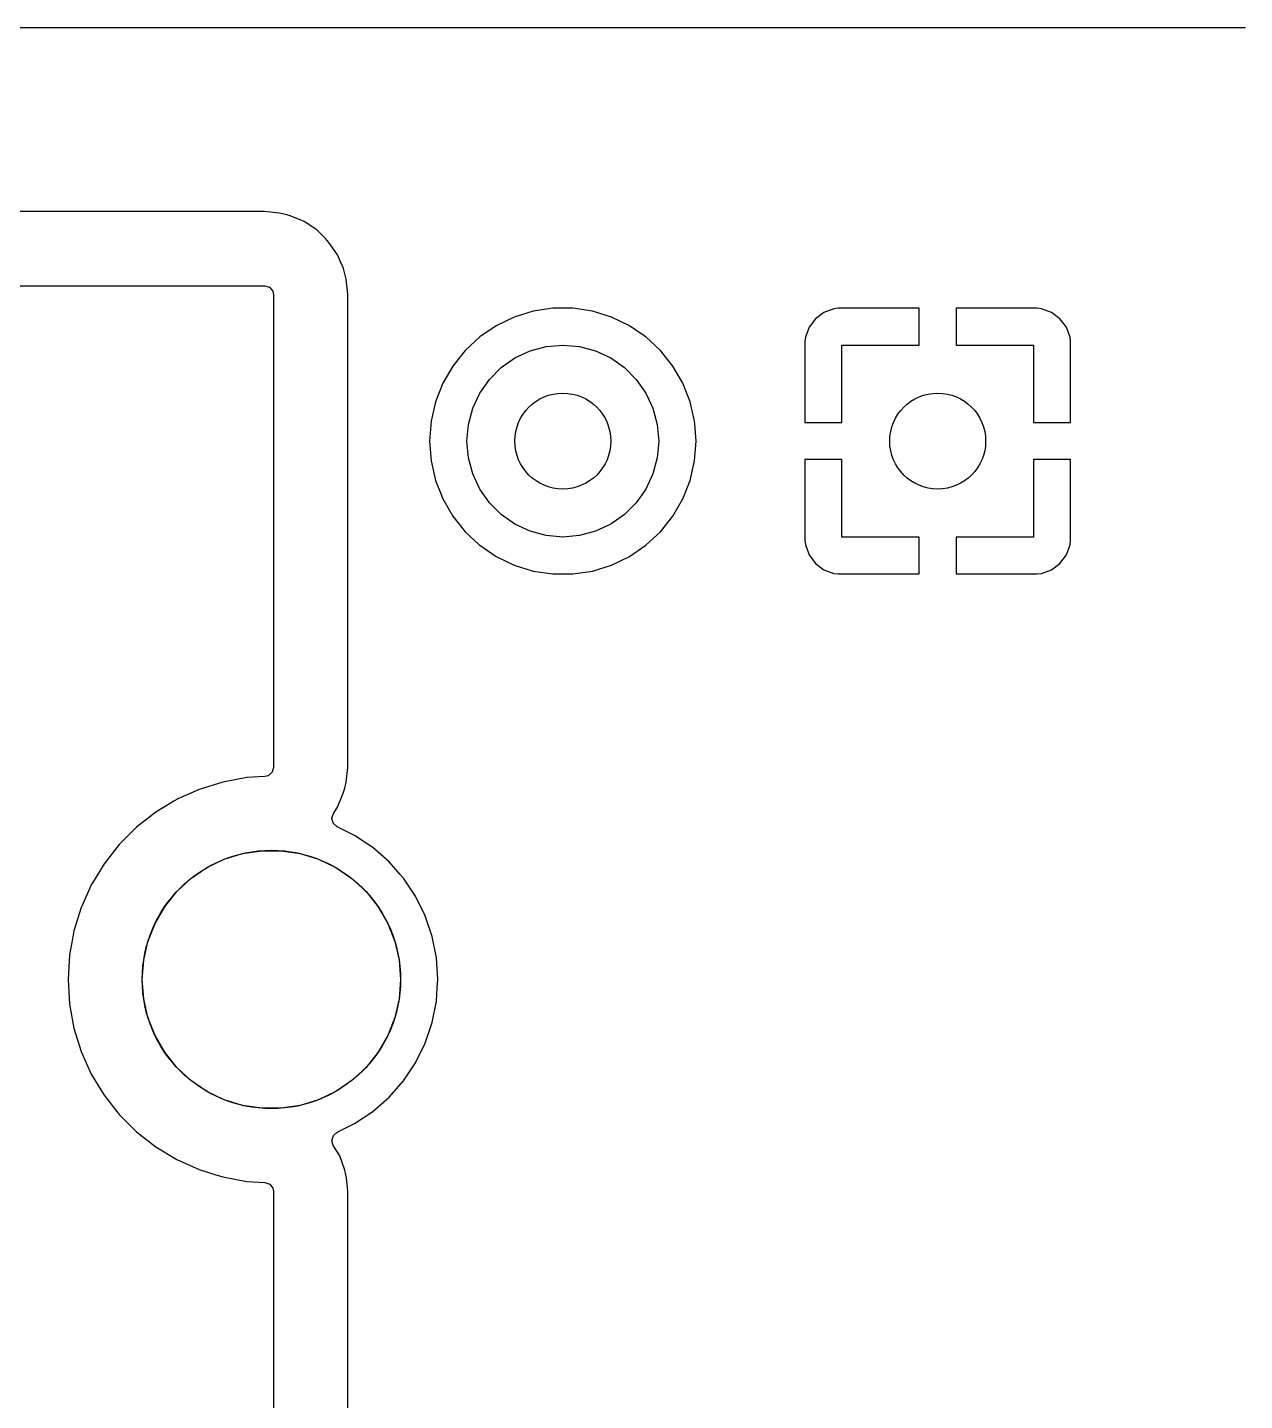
# Model space of a CAD drawing. Extents: x 2.85 to 10.26, y -4.55 to -2.42.
# Drawn here: x 4.672 to 5.321, y -3.154 to -2.421 of the extents above; entities that cross this region are included whole.
import ezdxf

# ---------------------------------------------------------------- set-up
doc = ezdxf.new("R2010")
doc.units = 0
doc.header["$MEASUREMENT"] = 0
doc.layers.add('BLACK', color=7, linetype='CONTINUOUS')

msp = doc.modelspace()

# ---------------------------------------------------------------- linework, layer by layer
at = {"layer": 'BLACK', "linetype": 'CONTINUOUS'}
for p, q in [((3.84346, -2.42128), (5.32167, -2.42128)), ((4.79827, -2.51947), (4.58609, -2.51947)), ((4.80624, -2.52028), (4.79827, -2.51947)), ((4.79827, -2.51947), (4.79827, -2.51947)), ((4.80942, -2.52107), (4.80624, -2.52028)), ((4.80624, -2.52028), (4.80624, -2.52028)), ((4.80624, -2.52028), (4.80624, -2.52028)), ((4.81206, -2.52185), (4.80942, -2.52107)), ((4.80942, -2.52107), (4.80942, -2.52107)), ((4.80942, -2.52107), (4.80942, -2.52107)), ((4.81948, -2.52487), (4.81206, -2.52185)), ((4.81206, -2.52185), (4.81206, -2.52185)), ((4.82614, -2.52932), (4.81948, -2.52487)), ((4.81948, -2.52487), (4.81948, -2.52487)), ((4.83082, -2.53391), (4.82614, -2.52932)), ((4.82614, -2.52932), (4.82614, -2.52932)), ((4.83263, -2.53599), (4.83082, -2.53391)), ((4.83723, -2.54254), (4.83263, -2.53599)), ((4.83263, -2.53599), (4.83263, -2.53599)), ((4.83263, -2.53599), (4.83263, -2.53599)), ((4.84042, -2.54988), (4.83723, -2.54254)), ((4.83723, -2.54254), (4.83723, -2.54254)), ((4.83723, -2.54254), (4.83723, -2.54254)), ((4.84139, -2.55349), (4.84042, -2.54988)), ((4.84183, -2.55552), (4.84139, -2.55349)), ((4.84273, -2.56348), (4.84183, -2.55552)), ((4.58609, -2.55906), (4.79827, -2.55906)), ((4.79827, -2.55906), (4.80091, -2.55983)), ((4.80091, -2.55983), (4.80271, -2.56191)), ((4.80271, -2.56191), (4.80315, -2.56394)), ((4.84274, -2.56394), (4.84273, -2.56348)), ((4.80315, -2.56394), (4.80315, -2.81598)), ((4.84274, -2.64193), (4.84274, -2.56394)), ((4.93151, -2.57576), (4.92194, -2.58037)), ((4.94166, -2.57263), (4.93151, -2.57576)), ((4.95217, -2.57104), (4.94166, -2.57263)), ((4.94166, -2.57263), (4.94166, -2.57263)), ((4.96279, -2.57104), (4.95217, -2.57104)), ((4.95217, -2.57104), (4.95217, -2.57104)), ((4.9733, -2.57263), (4.96279, -2.57104)), ((4.96279, -2.57104), (4.96279, -2.57104)), ((4.98345, -2.57576), (4.9733, -2.57263)), ((4.9733, -2.57263), (4.9733, -2.57263)), ((4.99302, -2.58037), (4.98345, -2.57576)), ((4.98345, -2.57576), (4.98345, -2.57576)), ((5.09224, -2.57669), (5.08884, -2.58122)), ((5.09677, -2.57329), (5.09224, -2.57669)), ((5.09224, -2.57669), (5.09224, -2.57669)), ((5.10207, -2.57132), (5.09677, -2.57329)), ((5.09677, -2.57329), (5.09677, -2.57329)), ((5.10442, -2.57106), (5.10207, -2.57132)), ((5.10207, -2.57132), (5.10207, -2.57132)), ((5.14764, -2.57106), (5.10442, -2.57106)), ((5.14764, -2.59075), (5.14764, -2.57106)), ((5.21055, -2.57106), (5.16732, -2.57106)), ((5.16732, -2.57106), (5.16732, -2.59075)), ((5.21289, -2.57132), (5.21055, -2.57106)), ((5.21289, -2.57132), (5.21289, -2.57132)), ((5.21819, -2.57329), (5.21289, -2.57132)), ((5.22272, -2.57669), (5.21819, -2.57329)), ((5.21819, -2.57329), (5.21819, -2.57329)), ((5.22612, -2.58122), (5.22272, -2.57669)), ((5.22272, -2.57669), (5.22272, -2.57669)), ((4.92194, -2.58037), (4.91316, -2.58635)), ((4.99876, -2.58428), (4.99302, -2.58037)), ((4.99302, -2.58037), (4.99302, -2.58037)), ((4.99302, -2.58037), (4.99302, -2.58037)), ((4.99302, -2.58037), (4.99302, -2.58037)), ((5.0018, -2.58635), (4.99876, -2.58428)), ((5.08884, -2.58122), (5.08687, -2.58652)), ((5.08884, -2.58122), (5.08884, -2.58122)), ((5.22809, -2.58652), (5.22612, -2.58122)), ((5.22612, -2.58122), (5.22612, -2.58122)), ((4.91316, -2.58635), (4.90537, -2.59358)), ((4.93998, -2.59383), (4.94859, -2.59153)), ((4.94859, -2.59153), (4.95748, -2.59075)), ((4.95748, -2.59075), (4.96637, -2.59153)), ((4.96637, -2.59153), (4.97499, -2.59383)), ((5.00451, -2.58886), (5.0018, -2.58635)), ((5.00959, -2.59358), (5.00451, -2.58886)), ((5.08687, -2.58652), (5.08661, -2.58886)), ((5.08661, -2.58886), (5.08661, -2.63209)), ((5.08687, -2.58652), (5.08687, -2.58652)), ((5.1063, -2.63209), (5.1063, -2.59075)), ((5.1063, -2.59075), (5.14764, -2.59075)), ((5.16732, -2.59075), (5.20866, -2.59075)), ((5.20866, -2.59075), (5.20866, -2.63209)), ((5.22835, -2.58886), (5.22809, -2.58652)), ((5.22809, -2.58652), (5.22809, -2.58652)), ((5.22835, -2.58887), (5.22835, -2.58886)), ((5.22835, -2.63209), (5.22835, -2.58887)), ((4.90537, -2.59358), (4.89875, -2.60189)), ((4.92458, -2.60272), (4.93189, -2.5976)), ((4.93189, -2.5976), (4.93998, -2.59383)), ((4.97499, -2.59383), (4.98307, -2.5976)), ((4.98307, -2.5976), (4.99038, -2.60272)), ((5.01621, -2.60189), (5.00959, -2.59358)), ((5.00959, -2.59358), (5.00959, -2.59358)), ((5.00959, -2.59358), (5.00959, -2.59358)), ((4.89875, -2.60189), (4.89344, -2.61109)), ((4.91827, -2.60903), (4.92458, -2.60272)), ((4.99038, -2.60272), (4.99669, -2.60903)), ((5.02153, -2.61109), (5.01621, -2.60189)), ((4.89344, -2.61109), (4.88955, -2.62098)), ((4.89344, -2.61109), (4.89344, -2.61109)), ((4.91316, -2.61634), (4.91827, -2.60903)), ((4.99669, -2.60903), (5.0018, -2.61634)), ((5.02541, -2.62098), (5.02153, -2.61109)), ((4.88955, -2.62098), (4.88719, -2.63133)), ((4.88955, -2.62098), (4.88955, -2.62098)), ((4.90939, -2.62442), (4.91316, -2.61634)), ((5.0018, -2.61634), (5.00557, -2.62442)), ((5.02777, -2.63133), (5.02541, -2.62098)), ((4.90708, -2.63304), (4.90939, -2.62442)), ((5.00557, -2.62442), (5.00788, -2.63304)), ((4.88719, -2.63133), (4.8864, -2.64193)), ((4.9063, -2.64193), (4.90708, -2.63304)), ((5.00788, -2.63304), (5.00866, -2.64193)), ((5.02788, -2.63279), (5.02777, -2.63133)), ((5.02856, -2.64193), (5.02788, -2.63279)), ((5.08661, -2.63209), (5.1063, -2.63209)), ((5.20866, -2.63209), (5.22835, -2.63209)), ((4.84274, -2.81598), (4.84274, -2.64193)), ((4.8864, -2.64193), (4.88719, -2.65252)), ((4.8864, -2.64193), (4.8864, -2.64193)), ((4.90708, -2.65082), (4.9063, -2.64193)), ((5.00866, -2.64193), (5.00788, -2.65082)), ((5.02809, -2.64825), (5.02856, -2.64193)), ((5.02856, -2.64193), (5.02856, -2.64193)), ((4.90939, -2.65943), (4.90708, -2.65082)), ((5.00788, -2.65082), (5.00557, -2.65943)), ((5.02777, -2.65252), (5.02809, -2.64825)), ((4.88719, -2.65252), (4.88955, -2.66288)), ((5.02541, -2.66288), (5.02777, -2.65252)), ((5.08661, -2.65177), (5.08661, -2.69499)), ((5.1063, -2.65177), (5.08661, -2.65177)), ((5.1063, -2.69311), (5.1063, -2.65177)), ((5.22835, -2.65177), (5.20866, -2.65177)), ((5.20866, -2.65177), (5.20866, -2.69311)), ((5.22835, -2.69499), (5.22835, -2.65177)), ((4.88955, -2.66288), (4.88955, -2.66288)), ((4.88955, -2.66288), (4.89253, -2.67045)), ((4.91316, -2.66752), (4.90939, -2.65943)), ((5.00557, -2.65943), (5.0018, -2.66752)), ((5.02153, -2.67277), (5.02541, -2.66288)), ((4.89253, -2.67045), (4.89344, -2.67277)), ((4.89344, -2.67277), (4.89875, -2.68197)), ((4.91827, -2.67483), (4.91316, -2.66752)), ((5.0018, -2.66752), (4.99669, -2.67483)), ((5.01621, -2.68197), (5.02153, -2.67277)), ((4.92458, -2.68114), (4.91827, -2.67483)), ((4.99669, -2.67483), (4.99038, -2.68114)), ((4.89875, -2.68197), (4.90148, -2.6854)), ((4.90148, -2.6854), (4.90537, -2.69028)), ((4.93189, -2.68625), (4.92458, -2.68114)), ((4.93998, -2.69002), (4.93189, -2.68625)), ((4.98307, -2.68625), (4.97499, -2.69002)), ((4.99038, -2.68114), (4.98307, -2.68625)), ((5.00959, -2.69028), (5.01621, -2.68197)), ((4.90537, -2.69028), (4.91272, -2.6971)), ((4.94859, -2.69233), (4.93998, -2.69002)), ((4.95748, -2.69311), (4.94859, -2.69233)), ((4.96637, -2.69233), (4.95748, -2.69311)), ((4.97499, -2.69002), (4.96637, -2.69233)), ((5.0018, -2.69751), (5.00784, -2.6919)), ((5.00784, -2.6919), (5.00959, -2.69028)), ((5.00959, -2.69028), (5.00959, -2.69028)), ((5.00959, -2.69028), (5.00959, -2.69028)), ((5.08661, -2.69499), (5.08687, -2.69734)), ((5.14764, -2.69311), (5.1063, -2.69311)), ((5.14764, -2.7128), (5.14764, -2.69311)), ((5.20866, -2.69311), (5.16732, -2.69311)), ((5.16732, -2.69311), (5.16732, -2.7128)), ((5.22809, -2.69734), (5.22835, -2.69499)), ((5.22835, -2.69499), (5.22835, -2.69499)), ((4.91272, -2.6971), (4.91316, -2.69751)), ((4.91316, -2.69751), (4.92194, -2.70349)), ((4.99302, -2.70349), (5.0018, -2.69751)), ((5.08687, -2.69734), (5.08687, -2.69734)), ((5.08687, -2.69734), (5.08884, -2.70264)), ((5.08884, -2.70264), (5.08884, -2.70264)), ((5.08884, -2.70264), (5.09224, -2.70717)), ((5.22272, -2.70717), (5.22612, -2.70264)), ((5.22612, -2.70264), (5.22809, -2.69734)), ((5.22612, -2.70264), (5.22612, -2.70264)), ((5.22809, -2.69734), (5.22809, -2.69734)), ((4.92194, -2.70349), (4.93151, -2.7081)), ((4.93151, -2.7081), (4.94166, -2.71123)), ((4.9733, -2.71123), (4.98345, -2.7081)), ((4.98345, -2.7081), (4.99302, -2.70349)), ((5.09224, -2.70717), (5.09224, -2.70717)), ((5.09224, -2.70717), (5.09677, -2.71056)), ((5.21819, -2.71056), (5.22272, -2.70717)), ((5.22272, -2.70717), (5.22272, -2.70717)), ((4.94166, -2.71123), (4.94166, -2.71123)), ((4.94166, -2.71123), (4.94166, -2.71123)), ((4.94166, -2.71123), (4.95217, -2.71281)), ((4.95217, -2.71281), (4.95217, -2.71281)), ((4.95217, -2.71281), (4.95217, -2.71281)), ((4.95217, -2.71281), (4.95217, -2.71281)), ((4.95217, -2.71281), (4.96279, -2.71281)), ((4.96279, -2.71281), (4.9733, -2.71123)), ((4.96279, -2.71281), (4.96279, -2.71281)), ((4.96279, -2.71281), (4.96279, -2.71281)), ((4.9733, -2.71123), (4.9733, -2.71123)), ((4.9733, -2.71123), (4.9733, -2.71123)), ((5.09677, -2.71056), (5.09677, -2.71057)), ((5.09677, -2.71057), (5.10207, -2.71254)), ((5.10207, -2.71254), (5.10207, -2.71254)), ((5.10207, -2.71254), (5.10442, -2.7128)), ((5.10442, -2.7128), (5.10442, -2.7128)), ((5.10442, -2.7128), (5.14764, -2.7128)), ((5.16732, -2.7128), (5.21054, -2.7128)), ((5.21054, -2.7128), (5.21055, -2.7128)), ((5.21055, -2.7128), (5.21289, -2.71254)), ((5.21289, -2.71254), (5.21819, -2.71057)), ((5.21289, -2.71254), (5.21289, -2.71254)), ((5.21819, -2.71057), (5.21819, -2.71056)), ((4.80237, -2.81862), (4.8003, -2.82042)), ((4.80315, -2.81598), (4.80237, -2.81862)), ((4.84193, -2.82395), (4.84274, -2.81598)), ((4.77601, -2.8238), (4.7635, -2.8277)), ((4.78889, -2.82144), (4.77601, -2.8238)), ((4.77601, -2.8238), (4.77601, -2.8238)), ((4.77601, -2.8238), (4.77601, -2.8238)), ((4.79856, -2.82085), (4.78889, -2.82144)), ((4.78889, -2.82144), (4.78889, -2.82144)), ((4.8003, -2.82042), (4.79856, -2.82085)), ((4.84036, -2.82977), (4.84113, -2.82713)), ((4.84113, -2.82713), (4.84193, -2.82395)), ((4.74988, -2.83408), (4.74034, -2.83985)), ((4.75155, -2.83307), (4.74988, -2.83408)), ((4.75214, -2.83281), (4.75155, -2.83307)), ((4.75733, -2.83048), (4.75214, -2.83281)), ((4.7635, -2.8277), (4.75733, -2.83048)), ((4.7635, -2.8277), (4.7635, -2.8277)), ((4.7635, -2.8277), (4.7635, -2.8277)), ((4.83733, -2.83719), (4.84036, -2.82977)), ((4.74034, -2.83985), (4.73003, -2.84793)), ((4.83428, -2.8431), (4.8351, -2.84053)), ((4.8351, -2.84053), (4.83733, -2.83719)), ((4.73003, -2.84793), (4.72077, -2.85719)), ((4.83498, -2.84576), (4.83428, -2.8431)), ((4.837, -2.84762), (4.83498, -2.84576)), ((4.84636, -2.85224), (4.837, -2.84762)), ((4.85602, -2.85869), (4.84636, -2.85224)), ((4.84636, -2.85224), (4.84636, -2.85224)), ((4.72077, -2.85719), (4.71269, -2.86751)), ((4.7768, -2.865), (4.78664, -2.86196)), ((4.78664, -2.86196), (4.79682, -2.86043)), ((4.79682, -2.86043), (4.80712, -2.86043)), ((4.80712, -2.86043), (4.8173, -2.86196)), ((4.8173, -2.86196), (4.82714, -2.865)), ((4.86475, -2.86635), (4.85602, -2.85869)), ((4.71269, -2.86751), (4.70969, -2.87247)), ((4.75901, -2.87527), (4.76752, -2.86947)), ((4.76752, -2.86947), (4.7768, -2.865)), ((4.82714, -2.865), (4.83642, -2.86947)), ((4.83642, -2.86947), (4.84493, -2.87527)), ((4.87073, -2.87317), (4.86475, -2.86635)), ((4.70662, -2.87755), (4.70591, -2.87872)), ((4.70969, -2.87247), (4.70662, -2.87755)), ((4.75146, -2.88227), (4.75901, -2.87527)), ((4.84493, -2.87527), (4.85247, -2.88227)), ((4.87241, -2.87508), (4.87073, -2.87317)), ((4.87887, -2.88474), (4.87241, -2.87508)), ((4.70496, -2.88084), (4.70099, -2.88964)), ((4.70591, -2.87872), (4.70496, -2.88084)), ((4.70591, -2.87872), (4.70591, -2.87872)), ((4.74504, -2.89032), (4.75146, -2.88227)), ((4.85247, -2.88227), (4.85889, -2.89032)), ((4.884, -2.89515), (4.87887, -2.88474)), ((4.70053, -2.89067), (4.69664, -2.90317)), ((4.70099, -2.88964), (4.70053, -2.89066)), ((4.70053, -2.89066), (4.70053, -2.89067)), ((4.73989, -2.89924), (4.74504, -2.89032)), ((4.85889, -2.89032), (4.86404, -2.89924)), ((4.73613, -2.90883), (4.73989, -2.89924)), ((4.86404, -2.89924), (4.86781, -2.90883)), ((4.88774, -2.90615), (4.884, -2.89515)), ((4.69585, -2.90748), (4.69427, -2.91606)), ((4.69664, -2.90317), (4.69585, -2.90748)), ((4.69664, -2.90317), (4.69664, -2.90317)), ((4.69664, -2.90317), (4.69664, -2.90317)), ((4.89, -2.91754), (4.88774, -2.90615)), ((4.73384, -2.91887), (4.73613, -2.90883)), ((4.86781, -2.90883), (4.8701, -2.91887)), ((4.69427, -2.91606), (4.69348, -2.92913)), ((4.73307, -2.92913), (4.73384, -2.91887)), ((4.8701, -2.91887), (4.87087, -2.92913)), ((4.89076, -2.92913), (4.89, -2.91754)), ((4.89, -2.91754), (4.89, -2.91754)), ((4.69348, -2.92913), (4.69427, -2.94221)), ((4.73384, -2.9394), (4.73307, -2.92913)), ((4.87087, -2.92913), (4.8701, -2.9394)), ((4.89047, -2.93352), (4.89076, -2.92913)), ((4.89076, -2.92913), (4.89076, -2.92913)), ((4.89, -2.94072), (4.89047, -2.93352)), ((4.69427, -2.94221), (4.69427, -2.94221)), ((4.69427, -2.94221), (4.69427, -2.94221)), ((4.69427, -2.94221), (4.69664, -2.9551)), ((4.73613, -2.94944), (4.73384, -2.9394)), ((4.8701, -2.9394), (4.86781, -2.94944)), ((4.88774, -2.95212), (4.89, -2.94072)), ((4.73989, -2.95903), (4.73613, -2.94944)), ((4.86781, -2.94944), (4.86404, -2.95903)), ((4.69664, -2.9551), (4.69664, -2.9551)), ((4.69664, -2.9551), (4.69664, -2.9551)), ((4.69664, -2.9551), (4.70053, -2.9676)), ((4.74504, -2.96795), (4.73989, -2.95903)), ((4.86404, -2.95903), (4.85889, -2.96795)), ((4.884, -2.96311), (4.88774, -2.95212)), ((4.87887, -2.97353), (4.884, -2.96311)), ((4.70053, -2.9676), (4.70053, -2.9676)), ((4.70053, -2.9676), (4.70053, -2.9676)), ((4.70053, -2.9676), (4.70591, -2.97955)), ((4.75146, -2.976), (4.74504, -2.96795)), ((4.85889, -2.96795), (4.85247, -2.976)), ((4.87241, -2.98319), (4.87887, -2.97353)), ((4.70591, -2.97955), (4.71183, -2.98935)), ((4.75901, -2.983), (4.75146, -2.976)), ((4.85247, -2.976), (4.84493, -2.983)), ((4.76752, -2.9888), (4.75901, -2.983)), ((4.84493, -2.983), (4.83642, -2.9888)), ((4.86475, -2.99192), (4.87241, -2.98319)), ((4.71183, -2.98935), (4.71269, -2.99076)), ((4.71269, -2.99076), (4.72077, -3.00107)), ((4.7768, -2.99327), (4.76752, -2.9888)), ((4.78664, -2.9963), (4.7768, -2.99327)), ((4.82714, -2.99327), (4.8173, -2.9963)), ((4.83642, -2.9888), (4.82714, -2.99327)), ((4.85602, -2.99958), (4.86475, -2.99192)), ((4.72077, -3.00107), (4.73003, -3.01034)), ((4.79682, -2.99784), (4.78664, -2.9963)), ((4.80712, -2.99784), (4.79682, -2.99784)), ((4.8173, -2.9963), (4.80712, -2.99784)), ((4.84636, -3.00603), (4.85602, -2.99958)), ((4.73003, -3.01034), (4.74034, -3.01842)), ((4.83696, -3.01067), (4.83852, -3.0099)), ((4.83852, -3.0099), (4.84636, -3.00603)), ((4.83423, -3.01496), (4.83506, -3.01233)), ((4.83496, -3.01761), (4.83423, -3.01496)), ((4.83845, -3.02328), (4.83496, -3.01761)), ((4.83506, -3.01233), (4.83696, -3.01067)), ((4.74034, -3.01842), (4.74034, -3.01842)), ((4.74034, -3.01842), (4.74034, -3.01842)), ((4.74034, -3.01842), (4.75155, -3.02519)), ((4.8412, -3.0308), (4.83845, -3.02328)), ((4.75155, -3.02519), (4.7635, -3.03057)), ((4.7635, -3.03057), (4.7635, -3.03057)), ((4.7635, -3.03057), (4.7635, -3.03057)), ((4.7635, -3.03057), (4.77184, -3.03317)), ((4.84174, -3.03329), (4.8412, -3.0308)), ((4.77184, -3.03317), (4.77601, -3.03447)), ((4.77601, -3.03447), (4.78889, -3.03683)), ((4.78889, -3.03683), (4.79856, -3.03741)), ((4.79856, -3.03741), (4.80115, -3.03835)), ((4.80115, -3.03835), (4.80282, -3.04053)), ((4.84207, -3.03504), (4.84174, -3.03329)), ((4.84254, -3.04015), (4.84207, -3.03504)), ((4.80282, -3.04053), (4.80315, -3.04229)), ((4.80315, -3.04229), (4.80315, -3.27838)), ((4.84274, -3.04229), (4.84254, -3.04015)), ((4.84274, -3.25687), (4.84274, -3.04229))]:
    msp.add_line(p, q, dxfattribs=at)
at = {"layer": 'BLACK'}
for centre, radius in [((4.95748, -2.64193), 0.02559), ((5.15748, -2.64193), 0.02559), ((4.80197, -2.92913), 0.0689)]:
    msp.add_circle(centre, radius, dxfattribs=at)

doc.saveas('drawing.dxf')
